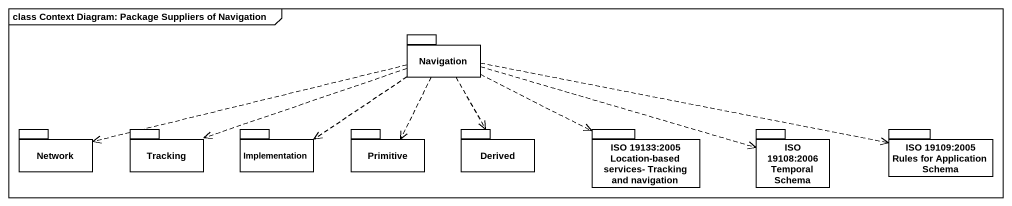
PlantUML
@startuml
mainframe class Context Diagram: Package Suppliers of Navigation
package Navigation {
}
package "Network" as Network_ {
}
package Tracking {
}
package Implementation {
}
package Primitive {
}
package Derived {
}
package "ISO 19133:2005 Location-based services- Tracking and navigation" as ISO_19133_2005_Location {
}
package "ISO 19108:2006 Temporal Schema" as ISO_19108_2006_Temporal {
}
package "ISO 19109:2005 Rules for Application Schema" as ISO_19109_2005_Rules_for {
}
Navigation .left.> Network_
Navigation .left.> Tracking
Navigation .left.> Implementation
Navigation ..> Primitive
Navigation ..> Derived
Navigation .right.> ISO_19133_2005_Location
Navigation .right.> ISO_19108_2006_Temporal
Navigation .right.> ISO_19109_2005_Rules_for
@enduml
